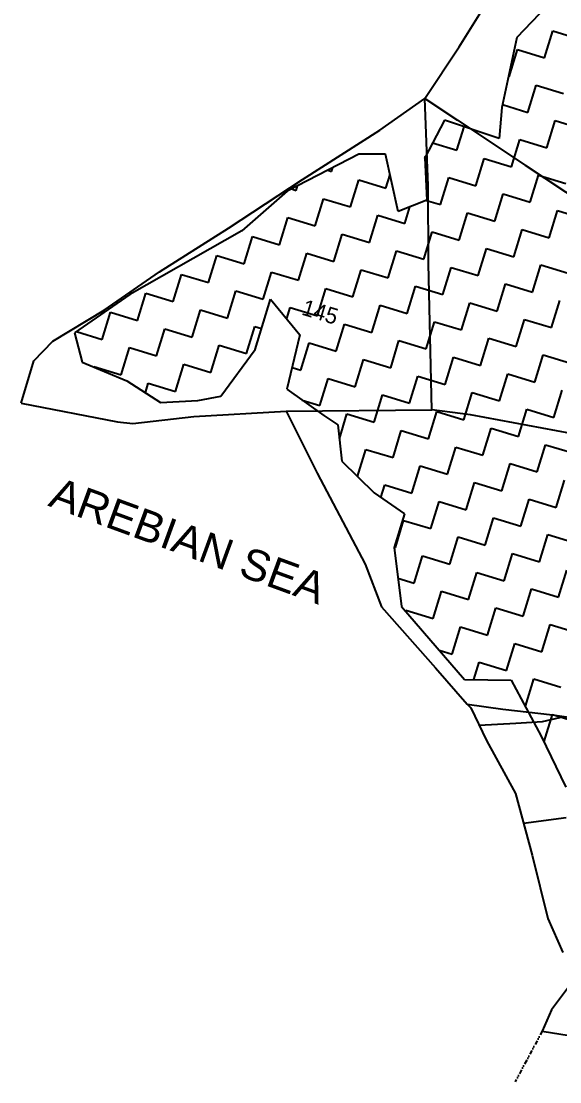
# Model space of a CAD drawing. Header units: feet. Extents: x 317639 to 322582, y 1862034 to 1866031.
# Drawn here: x 317639 to 318262, y 1862310 to 1863536 of the extents above; entities that cross this region are included whole.
import ezdxf

# ---------------------------------------------------------------- set-up
doc = ezdxf.new("R2010")
doc.units = ezdxf.units.FT
doc.header["$MEASUREMENT"] = 0
doc.linetypes.add('DIVIDE', pattern=[1.25, 0.5, -0.25, 0, -0.25, 0, -0.25])
for name, color, linetype in [('LINE_WATER', 4, 'Continuous'), ('POLY_HATCH', 12, 'Continuous'), ('POLY_PARCEL', 6, 'Continuous'), ('TEXT_MAPOUT', 7, 'Continuous'), ('TEXT_PARCEL', 7, 'Continuous'), ('V_BOUND_LINE', 7, 'Continuous'), ('V_DIVIDE_LINE', 7, 'DIVIDE')]:
    doc.layers.add(name, color=color, linetype=linetype)
doc.styles.get("Standard").update_dxf_attribs({"font": 'arial.ttf'})
doc.styles.add('TEXT_MAP', font='', dxfattribs={"height": 1.8})
doc.styles.get('TEXT_MAP').set_extended_font_data('Kruti Dev 050')

msp = doc.modelspace()

# ---------------------------------------------------------------- linework, layer by layer
at = {"layer": 'LINE_WATER'}
for p, q in [((318168.4, 1862722.3), (318211.1, 1862724.8)), ((318211.1, 1862724.8), (318241.8, 1862726.5)), ((318241.8, 1862726.5), (318266.8, 1862732.2)), ((318219.8, 1862609.1), (318269.2, 1862615.8))]:
    msp.add_line(p, q, dxfattribs=at)
at = {"layer": 'POLY_HATCH'}
for p, q in [((318246.3, 1863552.7), (318212.1, 1863516.7)), ((318212.1, 1863516.7), (318194.8, 1863435.9)), ((318194.8, 1863435.9), (318191.7, 1863400.1)), ((318128.5, 1863421.3), (318105.6, 1863378)), ((318191.7, 1863400.1), (318128.5, 1863421.3)), ((318029.4, 1863381.9), (317946.8, 1863339.4)), ((318060.4, 1863382.1), (318029.4, 1863381.9)), ((318075, 1863315.8), (318060.4, 1863382.1)), ((318105.6, 1863378), (318108.1, 1863328.9)), ((317946.8, 1863339.4), (317894.1, 1863293.5)), ((318108.1, 1863328.9), (318075, 1863315.8)), ((317894.1, 1863293.5), (317764.7, 1863219.9)), ((317764.7, 1863219.9), (317700.9, 1863175.5)), ((317909.8, 1863156.3), (317927.6, 1863214.7)), ((317927.6, 1863214.7), (317961.5, 1863173.5)), ((317700.9, 1863175.5), (317709.9, 1863141.8)), ((317961.5, 1863173.5), (317946.2, 1863110.5)), ((317870.2, 1863102.6), (317909.8, 1863156.3)), ((317709.9, 1863141.8), (317761.4, 1863120.3)), ((317761.4, 1863120.3), (317800.2, 1863095)), ((317843.4, 1863097.3), (317870.2, 1863102.6)), ((317946.2, 1863110.5), (317989.1, 1863080)), ((317800.2, 1863095), (317843.4, 1863097.3)), ((317989.1, 1863080), (318005.2, 1863069.3)), ((318005.2, 1863069.3), (318009.8, 1863027.2)), ((318009.8, 1863027.2), (318047.1, 1862990.8)), ((318047.1, 1862990.8), (318082.3, 1862966.5)), ((318082.3, 1862966.5), (318070.4, 1862927.6)), ((318070.4, 1862927.6), (318078.7, 1862859.3)), ((318078.7, 1862859.3), (318151.7, 1862775.2)), ((318151.7, 1862775.2), (318205.6, 1862774.3)), ((318205.6, 1862774.3), (318240.1, 1862709.6)), ((318240.1, 1862709.6), (318268.6, 1862650.7))]:
    msp.add_line(p, q, dxfattribs=at)
at = {"layer": 'POLY_HATCH', "linetype": 'Continuous'}
for p, q in [((318244.1, 1863493.2), (318253.7, 1863524.6)), ((318253.7, 1863524.6), (318285.1, 1863515)), ((318203.1, 1863471.3), (318212.7, 1863502.8)), ((318212.7, 1863502.8), (318244.1, 1863493.2)), ((318202.4, 1863471.5), (318203.1, 1863471.3)), ((318224.9, 1863430.3), (318234.5, 1863461.8)), ((318234.5, 1863461.8), (318265.9, 1863452.2)), ((318195.6, 1863439.3), (318224.9, 1863430.3)), ((318246.8, 1863389.3), (318256.4, 1863420.8)), ((318256.4, 1863420.8), (318287.8, 1863411.2)), ((318142.9, 1863386.6), (318151.2, 1863413.7)), ((318114.7, 1863395.2), (318142.9, 1863386.6)), ((318205.8, 1863367.5), (318215.4, 1863398.9)), ((318215.4, 1863398.9), (318246.8, 1863389.3)), ((318105.6, 1863377), (318106.4, 1863379.6)), ((318164.8, 1863345.6), (318174.4, 1863377)), ((318174.4, 1863377), (318205.8, 1863367.5)), ((317993.6, 1863363.4), (317998.1, 1863362.1)), ((317998.1, 1863362.1), (317999.4, 1863366.5)), ((318060.9, 1863342.9), (318065.6, 1863358.4)), ((318227.6, 1863326.5), (318237.2, 1863357.9)), ((318237.2, 1863357.9), (318268.6, 1863348.3)), ((317957.1, 1863340.2), (317958.7, 1863345.5)), ((318019.9, 1863321.1), (318029.5, 1863352.5)), ((318029.5, 1863352.5), (318060.9, 1863342.9)), ((318123.8, 1863323.8), (318133.4, 1863355.2)), ((318133.4, 1863355.2), (318164.8, 1863345.6)), ((317951.6, 1863341.9), (317957.1, 1863340.2)), ((318186.6, 1863304.6), (318196.2, 1863336.1)), ((318196.2, 1863336.1), (318227.6, 1863326.5)), ((317978.9, 1863299.2), (317988.5, 1863330.6)), ((317988.5, 1863330.6), (318019.9, 1863321.1)), ((318082.8, 1863301.9), (318088.6, 1863321.2)), ((318107.6, 1863328.7), (318123.8, 1863323.8)), ((317937.9, 1863277.4), (317947.5, 1863308.8)), ((317947.5, 1863308.8), (317978.9, 1863299.2)), ((318041.8, 1863280.1), (318051.4, 1863311.5)), ((318051.4, 1863311.5), (318082.8, 1863301.9)), ((318145.6, 1863282.8), (318155.2, 1863314.2)), ((318155.2, 1863314.2), (318186.6, 1863304.6)), ((318249.5, 1863285.5), (318259.1, 1863316.9)), ((318259.1, 1863316.9), (318290.5, 1863307.3)), ((317896.9, 1863255.5), (317906.5, 1863286.9)), ((317906.5, 1863286.9), (317937.9, 1863277.4)), ((318000.8, 1863258.2), (318010.4, 1863289.6)), ((318010.4, 1863289.6), (318041.8, 1863280.1)), ((318104.6, 1863260.9), (318114.2, 1863292.3)), ((318114.2, 1863292.3), (318145.6, 1863282.8)), ((318208.5, 1863263.6), (318218.1, 1863295.1)), ((318218.1, 1863295.1), (318249.5, 1863285.5)), ((318167.5, 1863241.8), (318177.1, 1863273.2)), ((318177.1, 1863273.2), (318208.5, 1863263.6)), ((317855.9, 1863233.7), (317865.5, 1863265.1)), ((317865.5, 1863265.1), (317896.9, 1863255.5)), ((317959.8, 1863236.4), (317969.4, 1863267.8)), ((317969.4, 1863267.8), (318000.8, 1863258.2)), ((318063.6, 1863239.1), (318073.2, 1863270.5)), ((318073.2, 1863270.5), (318104.6, 1863260.9)), ((318022.6, 1863217.2), (318032.2, 1863248.6)), ((318032.2, 1863248.6), (318063.6, 1863239.1)), ((318126.5, 1863219.9), (318136.1, 1863251.3)), ((318136.1, 1863251.3), (318167.5, 1863241.8)), ((318230.3, 1863222.6), (318239.9, 1863254.1)), ((318239.9, 1863254.1), (318271.3, 1863244.5)), ((317814.9, 1863211.8), (317824.5, 1863243.2)), ((317824.5, 1863243.2), (317855.9, 1863233.7)), ((317918.8, 1863214.5), (317928.4, 1863245.9)), ((317928.4, 1863245.9), (317959.8, 1863236.4)), ((317877.8, 1863192.7), (317887.4, 1863224.1)), ((317887.4, 1863224.1), (317918.8, 1863214.5)), ((317981.6, 1863195.4), (317991.2, 1863226.8)), ((317991.2, 1863226.8), (318022.6, 1863217.2)), ((318085.5, 1863198.1), (318095.1, 1863229.5)), ((318095.1, 1863229.5), (318126.5, 1863219.9)), ((318189.3, 1863200.8), (318198.9, 1863232.2)), ((318198.9, 1863232.2), (318230.3, 1863222.6)), ((317773.9, 1863190), (317783.5, 1863221.4)), ((317783.5, 1863221.4), (317814.9, 1863211.8)), ((318252.2, 1863181.6), (318261.8, 1863213.1)), ((317732.9, 1863168.1), (317742.5, 1863199.5)), ((317742.5, 1863199.5), (317773.9, 1863190)), ((317836.8, 1863170.8), (317846.4, 1863202.2)), ((317846.4, 1863202.2), (317877.8, 1863192.7)), ((317946.3, 1863192), (317950.2, 1863204.9)), ((317950.2, 1863204.9), (317981.6, 1863195.4)), ((318044.5, 1863176.2), (318054.1, 1863207.6)), ((318054.1, 1863207.6), (318085.5, 1863198.1)), ((318148.3, 1863178.9), (318157.9, 1863210.3)), ((318157.9, 1863210.3), (318189.3, 1863200.8)), ((318107.3, 1863157.1), (318116.9, 1863188.5)), ((318116.9, 1863188.5), (318148.3, 1863178.9)), ((318211.2, 1863159.8), (318220.8, 1863191.2)), ((318220.8, 1863191.2), (318252.2, 1863181.6)), ((317703.2, 1863177.2), (317732.9, 1863168.1)), ((317795.8, 1863149), (317805.4, 1863180.4)), ((317805.4, 1863180.4), (317836.8, 1863170.8)), ((317899.6, 1863151.7), (317909.2, 1863183.1)), ((317909.2, 1863183.1), (317917.2, 1863180.7)), ((318003.5, 1863154.4), (318013.1, 1863185.8)), ((318013.1, 1863185.8), (318044.5, 1863176.2)), ((317962.5, 1863132.5), (317972.1, 1863163.9)), ((317972.1, 1863163.9), (318003.5, 1863154.4)), ((318066.3, 1863135.2), (318075.9, 1863166.6)), ((318075.9, 1863166.6), (318107.3, 1863157.1)), ((318170.2, 1863137.9), (318179.8, 1863169.4)), ((318179.8, 1863169.4), (318211.2, 1863159.8)), ((317754.8, 1863127.1), (317764.4, 1863158.5)), ((317764.4, 1863158.5), (317795.8, 1863149)), ((317858.6, 1863129.8), (317868.2, 1863161.2)), ((317868.2, 1863161.2), (317899.6, 1863151.7)), ((318233, 1863118.8), (318242.6, 1863150.2)), ((318242.6, 1863150.2), (318274, 1863140.6)), ((317817.6, 1863108), (317827.2, 1863139.4)), ((317827.2, 1863139.4), (317858.6, 1863129.8)), ((318025.3, 1863113.4), (318034.9, 1863144.8)), ((318034.9, 1863144.8), (318066.3, 1863135.2)), ((318129.2, 1863116.1), (318138.8, 1863147.5)), ((318138.8, 1863147.5), (318170.2, 1863137.9)), ((317723.2, 1863136.3), (317723.4, 1863136.7)), ((317723.4, 1863136.7), (317754.8, 1863127.1)), ((317952.3, 1863135.6), (317962.5, 1863132.5)), ((318088.2, 1863094.2), (318097.8, 1863125.6)), ((318097.8, 1863125.6), (318129.2, 1863116.1)), ((318192, 1863096.9), (318201.6, 1863128.4)), ((318201.6, 1863128.4), (318233, 1863118.8)), ((317782.8, 1863106.4), (317786.2, 1863117.5)), ((317786.2, 1863117.5), (317817.6, 1863108)), ((317984.3, 1863091.5), (317993.9, 1863122.9)), ((317993.9, 1863122.9), (318025.3, 1863113.4)), ((318047.2, 1863072.4), (318056.8, 1863103.8)), ((318056.8, 1863103.8), (318088.2, 1863094.2)), ((318151, 1863075.1), (318160.6, 1863106.5)), ((318160.6, 1863106.5), (318192, 1863096.9)), ((318254.9, 1863077.8), (318264.5, 1863109.2)), ((317964.2, 1863097.7), (317984.3, 1863091.5)), ((318007, 1863053.1), (318015.8, 1863081.9)), ((318015.8, 1863081.9), (318047.2, 1863072.4)), ((318110, 1863053.2), (318119.6, 1863084.6)), ((318119.6, 1863084.6), (318151, 1863075.1)), ((318213.9, 1863055.9), (318223.5, 1863087.4)), ((318223.5, 1863087.4), (318254.9, 1863077.8)), ((318172.9, 1863034.1), (318182.5, 1863065.5)), ((318182.5, 1863065.5), (318213.9, 1863055.9)), ((318069, 1863031.4), (318078.6, 1863062.8)), ((318078.6, 1863062.8), (318110, 1863053.2)), ((318028, 1863009.5), (318037.6, 1863040.9)), ((318037.6, 1863040.9), (318069, 1863031.4)), ((318131.9, 1863012.2), (318141.5, 1863043.7)), ((318141.5, 1863043.7), (318172.9, 1863034.1)), ((318235.7, 1863014.9), (318245.3, 1863046.4)), ((318245.3, 1863046.4), (318276.7, 1863036.8)), ((318090.9, 1862990.4), (318100.5, 1863021.8)), ((318100.5, 1863021.8), (318131.9, 1863012.2)), ((318194.7, 1862993.1), (318204.3, 1863024.5)), ((318204.3, 1863024.5), (318235.7, 1863014.9)), ((318027.9, 1863009.6), (318028, 1863009.5)), ((318153.7, 1862971.2), (318163.3, 1863002.7)), ((318163.3, 1863002.7), (318194.7, 1862993.1)), ((318257.6, 1862973.9), (318267.2, 1863005.4)), ((318055, 1862985.3), (318059.5, 1862999.9)), ((318059.5, 1862999.9), (318090.9, 1862990.4)), ((318112.7, 1862949.4), (318122.3, 1862980.8)), ((318122.3, 1862980.8), (318153.7, 1862971.2)), ((318216.6, 1862952.1), (318226.2, 1862983.5)), ((318226.2, 1862983.5), (318257.6, 1862973.9)), ((318071.7, 1862927.5), (318081.3, 1862958.9)), ((318081.3, 1862958.9), (318112.7, 1862949.4)), ((318175.6, 1862930.2), (318185.2, 1862961.7)), ((318185.2, 1862961.7), (318216.6, 1862952.1)), ((318238.4, 1862911.1), (318248, 1862942.5)), ((318248, 1862942.5), (318279.4, 1862932.9)), ((318134.6, 1862908.4), (318144.2, 1862939.8)), ((318144.2, 1862939.8), (318175.6, 1862930.2)), ((318070.5, 1862927.9), (318071.7, 1862927.5)), ((318093.6, 1862886.5), (318103.2, 1862917.9)), ((318103.2, 1862917.9), (318134.6, 1862908.4)), ((318197.4, 1862889.2), (318207, 1862920.7)), ((318207, 1862920.7), (318238.4, 1862911.1)), ((318074.7, 1862892.3), (318093.6, 1862886.5)), ((318156.4, 1862867.4), (318166, 1862898.8)), ((318166, 1862898.8), (318197.4, 1862889.2)), ((318260.3, 1862870.1), (318269.9, 1862901.5)), ((318115.4, 1862845.5), (318125, 1862877)), ((318125, 1862877), (318156.4, 1862867.4)), ((318219.3, 1862848.2), (318228.9, 1862879.7)), ((318228.9, 1862879.7), (318260.3, 1862870.1)), ((318178.3, 1862826.4), (318187.9, 1862857.8)), ((318187.9, 1862857.8), (318219.3, 1862848.2)), ((318083.6, 1862853.7), (318084, 1862855.1)), ((318084, 1862855.1), (318115.4, 1862845.5)), ((318137.3, 1862804.5), (318146.9, 1862836)), ((318146.9, 1862836), (318178.3, 1862826.4)), ((318241.1, 1862807.2), (318250.7, 1862838.7)), ((318250.7, 1862838.7), (318282.1, 1862829.1)), ((318122.3, 1862809.1), (318137.3, 1862804.5)), ((318200.1, 1862785.4), (318209.7, 1862816.8)), ((318209.7, 1862816.8), (318241.1, 1862807.2)), ((318162.6, 1862775), (318168.7, 1862795)), ((318168.7, 1862795), (318200.1, 1862785.4)), ((318222, 1862744.4), (318231.6, 1862775.8)), ((318231.6, 1862775.8), (318263, 1862766.2)), ((318221.5, 1862744.5), (318222, 1862744.4)), ((318243.8, 1862703.4), (318253.4, 1862734.8)), ((318253.4, 1862734.8), (318284.8, 1862725.2)), ((318243, 1862703.6), (318243.8, 1862703.4))]:
    msp.add_line(p, q, dxfattribs=at)
at = {"layer": 'POLY_PARCEL'}
for p, q in [((318109.6, 1863345.4), (318105.9, 1863446.4)), ((318105.9, 1863446.4), (318143.7, 1863421.2)), ((318143.7, 1863421.2), (318221.8, 1863369.4)), ((318221.8, 1863369.4), (318304.7, 1863314.4)), ((318109.9, 1863255.3), (318109.6, 1863345.4)), ((318113.8, 1863086.8), (318109.9, 1863255.3)), ((317945.4, 1863085.2), (318113.8, 1863086.8)), ((318158.5, 1863080.7), (318113.8, 1863086.8)), ((318292.4, 1863056), (318158.5, 1863080.7)), ((318154.9, 1862746.6), (318196, 1862740.8)), ((318196, 1862740.8), (318253.3, 1862734.2)), ((318253.3, 1862734.2), (318294.1, 1862728.2))]:
    msp.add_line(p, q, dxfattribs=at)
at = {"layer": 'V_BOUND_LINE'}
for p, q in [((318145.4, 1863506.1), (318191.2, 1863579.6)), ((318105.9, 1863446.4), (318145.4, 1863506.1)), ((318053.6, 1863409.7), (318105.9, 1863446.4)), ((317964.4, 1863352.8), (318053.6, 1863409.7)), ((317878.8, 1863296.4), (317964.4, 1863352.8)), ((317799, 1863246.2), (317878.8, 1863296.4)), ((317735.1, 1863201.8), (317799, 1863246.2)), ((317675.9, 1863165.9), (317735.1, 1863201.8)), ((317653.8, 1863143.4), (317675.9, 1863165.9)), ((317639.3, 1863094.5), (317653.8, 1863143.4)), ((317639.3, 1863094.5), (317750.5, 1863072.6)), ((317768.3, 1863070.9), (317838.8, 1863079)), ((317838.8, 1863079), (317945.4, 1863085.2)), ((317945.4, 1863085.2), (317981.2, 1863013.6)), ((317750.5, 1863072.6), (317768.3, 1863070.9)), ((317981.2, 1863013.6), (318037, 1862908.2)), ((318037, 1862908.2), (318055.8, 1862858.9)), ((318055.8, 1862858.9), (318118.2, 1862788.4)), ((318118.2, 1862788.4), (318154.9, 1862746.6)), ((318154.9, 1862746.6), (318158.8, 1862742.2)), ((318158.8, 1862742.2), (318176.9, 1862704.6)), ((318176.9, 1862704.6), (318210.5, 1862643.5)), ((318210.5, 1862643.5), (318229.9, 1862572)), ((318229.9, 1862572), (318247.9, 1862498.9)), ((318247.9, 1862498.9), (318265.1, 1862459.7)), ((318278.7, 1862428.8), (318252.3, 1862393.3)), ((318252.3, 1862393.3), (318241.5, 1862368.8)), ((318241.5, 1862368.8), (318272.7, 1862363.9))]:
    msp.add_line(p, q, dxfattribs=at)
at = {"layer": 'V_DIVIDE_LINE', "ltscale": 10}
msp.add_line((318241.5, 1862368.8), (318210.1, 1862310.3), dxfattribs=at)

# ---------------------------------------------------------------- texts
at = {"layer": 'TEXT_MAPOUT'}
msp.add_text('AREBIAN SEA', height=35.867, rotation=339.9221, dxfattribs=at).set_placement((317669.2, 1862976.1))
at = {"layer": 'TEXT_PARCEL', "style": 'TEXT_MAP'}
msp.add_text('145', height=18.62, rotation=343.0555, dxfattribs=at).set_placement((317962.3, 1863196.9))

doc.saveas('drawing.dxf')
